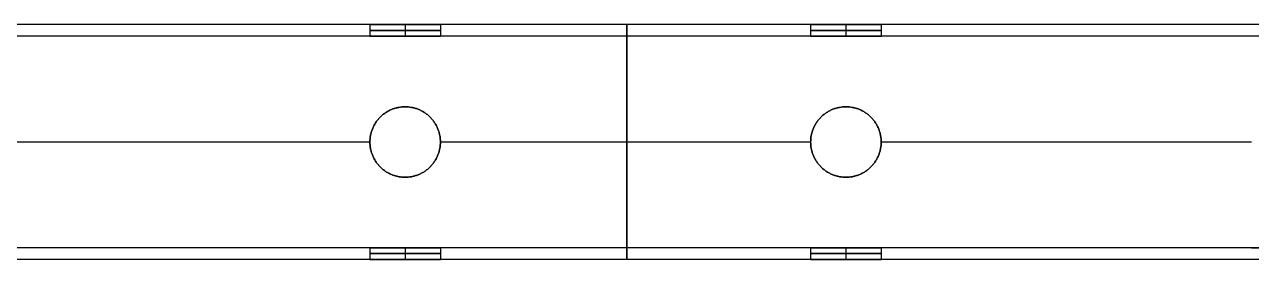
# Model space of a CAD drawing. Header units: millimetres. Extents: x 1279 to 9834, y -699 to 998.
# Drawn here: x 7211.2 to 7420, y 69.8 to 109.8 of the extents above; entities that cross this region are included whole.
import ezdxf

# ---------------------------------------------------------------- set-up
doc = ezdxf.new("R2010")
doc.units = ezdxf.units.MM
doc.header["$MEASUREMENT"] = 0
doc.layers.add('staal', color=7, linetype='Continuous', true_color=0x4c4c4c)

msp = doc.modelspace()

# ---------------------------------------------------------------- linework, layer by layer
at = {"layer": 'staal'}
for p, q in [((7269.99, 109.8, 796.69), (7269.99, 107.8, 796.69)), ((7275.99, 109.8, 802.69), (7275.99, 107.8, 802.69)), ((7275.99, 109.8, 790.69), (7275.99, 107.8, 790.69)), ((7281.99, 109.8, 796.69), (7281.99, 107.8, 796.69)), ((7344.99, 109.8, 796.69), (7344.99, 107.8, 796.69)), ((7350.99, 109.8, 802.69), (7350.99, 107.8, 802.69)), ((7350.99, 109.8, 790.69), (7350.99, 107.8, 790.69)), ((7356.99, 109.8, 796.69), (7356.99, 107.8, 796.69)), ((7275.99, 95.8, 778.69), (7275.99, 95.8, 776.69)), ((7275.99, 95.8, 816.69), (7275.99, 95.8, 814.69)), ((7350.99, 95.8, 778.69), (7350.99, 95.8, 776.69)), ((7350.99, 95.8, 816.69), (7350.99, 95.8, 814.69)), ((7269.99, 89.8, 778.69), (7269.99, 89.8, 776.69)), ((7269.99, 89.8, 816.69), (7269.99, 89.8, 814.69)), ((7281.99, 89.8, 778.69), (7281.99, 89.8, 776.69)), ((7281.99, 89.8, 816.69), (7281.99, 89.8, 814.69)), ((7344.99, 89.8, 778.69), (7344.99, 89.8, 776.69)), ((7344.99, 89.8, 816.69), (7344.99, 89.8, 814.69)), ((7356.99, 89.8, 778.69), (7356.99, 89.8, 776.69)), ((7356.99, 89.8, 816.69), (7356.99, 89.8, 814.69)), ((7275.99, 83.8, 778.69), (7275.99, 83.8, 776.69)), ((7275.99, 83.8, 816.69), (7275.99, 83.8, 814.69)), ((7350.99, 83.8, 778.69), (7350.99, 83.8, 776.69)), ((7350.99, 83.8, 816.69), (7350.99, 83.8, 814.69)), ((7269.99, 71.8, 796.69), (7269.99, 69.8, 796.69)), ((7275.99, 71.8, 802.69), (7275.99, 69.8, 802.69)), ((7275.99, 71.8, 790.69), (7275.99, 69.8, 790.69)), ((7281.99, 71.8, 796.69), (7281.99, 69.8, 796.69)), ((7344.99, 71.8, 796.69), (7344.99, 69.8, 796.69)), ((7350.99, 71.8, 802.69), (7350.99, 69.8, 802.69)), ((7350.99, 71.8, 790.69), (7350.99, 69.8, 790.69)), ((7356.99, 71.8, 796.69), (7356.99, 69.8, 796.69))]:
    msp.add_line(p, q, dxfattribs=at)
for points in [[(7631.49, 109.8, 776.69), (7313.74, 109.8, 776.69), (6995.99, 109.8, 776.69)], [(7631.49, 109.8, 816.69), (7313.74, 109.8, 816.69), (6995.99, 109.8, 816.69)], [(7269.99, 109.8, 796.69), (7238.49, 109.8, 796.69), (7206.99, 109.8, 796.69)], [(7344.99, 109.8, 796.69), (7313.49, 109.8, 796.69), (7281.99, 109.8, 796.69)], [(7313.74, 109.8, 776.69), (7313.74, 89.8, 776.69), (7313.74, 69.8, 776.69)], [(7313.74, 69.8, 816.69), (7313.74, 89.8, 816.69), (7313.74, 109.8, 816.69)], [(7313.74, 109.8, 816.69), (7313.74, 109.8, 796.69), (7313.74, 109.8, 776.69)], [(7419.99, 109.8, 796.69), (7388.49, 109.8, 796.69), (7356.99, 109.8, 796.69)], [(7631.49, 107.8, 778.69), (7313.74, 107.8, 778.69), (6995.99, 107.8, 778.69)], [(7631.49, 107.8, 814.69), (7313.74, 107.8, 814.69), (6995.99, 107.8, 814.69)], [(7269.99, 107.8, 796.69), (7238.49, 107.8, 796.69), (7206.99, 107.8, 796.69)], [(7344.99, 107.8, 796.69), (7313.49, 107.8, 796.69), (7281.99, 107.8, 796.69)], [(7313.74, 71.8, 778.69), (7313.74, 89.8, 778.69), (7313.74, 107.8, 778.69)], [(7313.74, 107.8, 778.69), (7313.74, 107.8, 796.69), (7313.74, 107.8, 814.69)], [(7313.74, 107.8, 814.69), (7313.74, 89.8, 814.69), (7313.74, 71.8, 814.69)], [(7419.99, 107.8, 796.69), (7388.49, 107.8, 796.69), (7356.99, 107.8, 796.69)], [(7269.99, 89.8, 776.69), (7238.49, 89.8, 776.69), (7206.99, 89.8, 776.69)], [(7269.99, 89.8, 816.69), (7238.49, 89.8, 816.69), (7206.99, 89.8, 816.69)], [(7269.99, 89.8, 778.69), (7238.49, 89.8, 778.69), (7206.99, 89.8, 778.69)], [(7269.99, 89.8, 814.69), (7238.49, 89.8, 814.69), (7206.99, 89.8, 814.69)], [(7344.99, 89.8, 776.69), (7313.49, 89.8, 776.69), (7281.99, 89.8, 776.69)], [(7344.99, 89.8, 816.69), (7313.49, 89.8, 816.69), (7281.99, 89.8, 816.69)], [(7344.99, 89.8, 778.69), (7313.49, 89.8, 778.69), (7281.99, 89.8, 778.69)], [(7344.99, 89.8, 814.69), (7313.49, 89.8, 814.69), (7281.99, 89.8, 814.69)], [(7419.99, 89.8, 776.69), (7388.49, 89.8, 776.69), (7356.99, 89.8, 776.69)], [(7419.99, 89.8, 816.69), (7388.49, 89.8, 816.69), (7356.99, 89.8, 816.69)], [(7419.99, 89.8, 778.69), (7388.49, 89.8, 778.69), (7356.99, 89.8, 778.69)], [(7419.99, 89.8, 814.69), (7388.49, 89.8, 814.69), (7356.99, 89.8, 814.69)], [(7631.49, 71.8, 778.69), (7313.74, 71.8, 778.69), (6995.99, 71.8, 778.69)], [(7631.49, 71.8, 814.69), (7313.74, 71.8, 814.69), (6995.99, 71.8, 814.69)], [(7269.99, 71.8, 796.69), (7238.49, 71.8, 796.69), (7206.99, 71.8, 796.69)], [(7344.99, 71.8, 796.69), (7313.49, 71.8, 796.69), (7281.99, 71.8, 796.69)], [(7313.74, 71.8, 814.69), (7313.74, 71.8, 796.69), (7313.74, 71.8, 778.69)], [(7419.99, 71.8, 796.69), (7388.49, 71.8, 796.69), (7356.99, 71.8, 796.69)], [(7631.49, 69.8, 776.69), (7313.74, 69.8, 776.69), (6995.99, 69.8, 776.69)], [(7631.49, 69.8, 816.69), (7313.74, 69.8, 816.69), (6995.99, 69.8, 816.69)], [(7269.99, 69.8, 796.69), (7238.49, 69.8, 796.69), (7206.99, 69.8, 796.69)], [(7344.99, 69.8, 796.69), (7313.49, 69.8, 796.69), (7281.99, 69.8, 796.69)], [(7313.74, 69.8, 776.69), (7313.74, 69.8, 796.69), (7313.74, 69.8, 816.69)], [(7419.99, 69.8, 796.69), (7388.49, 69.8, 796.69), (7356.99, 69.8, 796.69)]]:
    msp.add_open_spline(points, degree=2, dxfattribs=at)
for points, weights, knots in [([(7275.99, 109.8, 802.69), (7269.99, 109.8, 802.69), (7269.99, 109.8, 796.69), (7269.99, 109.8, 790.69), (7275.99, 109.8, 790.69), (7281.99, 109.8, 790.69), (7281.99, 109.8, 796.69), (7281.99, 109.8, 802.69), (7275.99, 109.8, 802.69)], [1, 0.707106781187, 1, 0.707106781187, 1, 0.707106781187, 1, 0.707106781187, 1], [0, 0, 0, 7.853982, 7.853982, 15.707963, 15.707963, 23.561945, 23.561945, 31.415927, 31.415927, 31.415927]), ([(7275.99, 108.8, 802.69), (7269.99, 108.8, 802.69), (7269.99, 108.8, 796.69), (7269.99, 108.8, 790.69), (7275.99, 108.8, 790.69), (7281.99, 108.8, 790.69), (7281.99, 108.8, 796.69), (7281.99, 108.8, 802.69), (7275.99, 108.8, 802.69)], [1, 0.707106781187, 1, 0.707106781187, 1, 0.707106781187, 1, 0.707106781187, 1], [0, 0, 0, 7.853982, 7.853982, 15.707963, 15.707963, 23.561945, 23.561945, 31.415927, 31.415927, 31.415927]), ([(7350.99, 109.8, 802.69), (7344.99, 109.8, 802.69), (7344.99, 109.8, 796.69), (7344.99, 109.8, 790.69), (7350.99, 109.8, 790.69), (7356.99, 109.8, 790.69), (7356.99, 109.8, 796.69), (7356.99, 109.8, 802.69), (7350.99, 109.8, 802.69)], [1, 0.707106781187, 1, 0.707106781187, 1, 0.707106781187, 1, 0.707106781187, 1], [0, 0, 0, 7.853982, 7.853982, 15.707963, 15.707963, 23.561945, 23.561945, 31.415927, 31.415927, 31.415927]), ([(7350.99, 108.8, 802.69), (7344.99, 108.8, 802.69), (7344.99, 108.8, 796.69), (7344.99, 108.8, 790.69), (7350.99, 108.8, 790.69), (7356.99, 108.8, 790.69), (7356.99, 108.8, 796.69), (7356.99, 108.8, 802.69), (7350.99, 108.8, 802.69)], [1, 0.707106781187, 1, 0.707106781187, 1, 0.707106781187, 1, 0.707106781187, 1], [0, 0, 0, 7.853982, 7.853982, 15.707963, 15.707963, 23.561945, 23.561945, 31.415927, 31.415927, 31.415927]), ([(7275.99, 107.8, 802.69), (7281.99, 107.8, 802.69), (7281.99, 107.8, 796.69), (7281.99, 107.8, 790.69), (7275.99, 107.8, 790.69), (7269.99, 107.8, 790.69), (7269.99, 107.8, 796.69), (7269.99, 107.8, 802.69), (7275.99, 107.8, 802.69)], [1, 0.707106781187, 1, 0.707106781187, 1, 0.707106781187, 1, 0.707106851018, 0.999999860338], [-31.415927, -31.415927, -31.415927, -23.561944, -23.561944, -15.707962, -15.707962, -7.85398, -7.85398, 0, 0, 0]), ([(7350.99, 107.8, 802.69), (7356.99, 107.8, 802.69), (7356.99, 107.8, 796.69), (7356.99, 107.8, 790.69), (7350.99, 107.8, 790.69), (7344.99, 107.8, 790.69), (7344.99, 107.8, 796.69), (7344.99, 107.8, 802.69), (7350.99, 107.8, 802.69)], [1, 0.707106781187, 1, 0.707106781187, 1, 0.707106781187, 1, 0.707106851018, 0.999999860338], [-31.415927, -31.415927, -31.415927, -23.561944, -23.561944, -15.707962, -15.707962, -7.85398, -7.85398, 0, 0, 0]), ([(7275.99, 83.8, 776.69), (7281.99, 83.8, 776.69), (7281.99, 89.8, 776.69), (7281.99, 95.8, 776.69), (7275.99, 95.8, 776.69), (7269.99, 95.8, 776.69), (7269.99, 89.8, 776.69), (7269.99, 83.8, 776.69), (7275.99, 83.8, 776.69)], [1, 0.707106781187, 1, 0.707106781187, 1, 0.707106781187, 1, 0.707106781187, 1], [-31.415927, -31.415927, -31.415927, -23.561945, -23.561945, -15.707963, -15.707963, -7.853982, -7.853982, 0, 0, 0]), ([(7275.99, 83.8, 816.69), (7269.99, 83.8, 816.69), (7269.99, 89.8, 816.69), (7269.99, 95.8, 816.69), (7275.99, 95.8, 816.69), (7281.99, 95.8, 816.69), (7281.99, 89.8, 816.69), (7281.99, 83.8, 816.69), (7275.99, 83.8, 816.69)], [1, 0.707106781187, 1, 0.707106781187, 1, 0.707106781187, 1, 0.707106781187, 1], [0, 0, 0, 7.853982, 7.853982, 15.707963, 15.707963, 23.561945, 23.561945, 31.415927, 31.415927, 31.415927]), ([(7275.99, 83.8, 778.69), (7269.99, 83.8, 778.69), (7269.99, 89.8, 778.69), (7269.99, 95.8, 778.69), (7275.99, 95.8, 778.69), (7281.99, 95.8, 778.69), (7281.99, 89.8, 778.69), (7281.99, 83.8, 778.69), (7275.99, 83.8, 778.69)], [1, 0.707106781187, 1, 0.707106781187, 1, 0.707106781187, 1, 0.707106781187, 1], [0, 0, 0, 7.853982, 7.853982, 15.707963, 15.707963, 23.561945, 23.561945, 31.415927, 31.415927, 31.415927]), ([(7275.99, 83.8, 814.69), (7281.99, 83.8, 814.69), (7281.99, 89.8, 814.69), (7281.99, 95.8, 814.69), (7275.99, 95.8, 814.69), (7269.99, 95.8, 814.69), (7269.99, 89.8, 814.69), (7269.99, 83.8, 814.69), (7275.99, 83.8, 814.69)], [1, 0.707106781187, 1, 0.707106781187, 1, 0.707106781187, 1, 0.707106781187, 1], [-31.415927, -31.415927, -31.415927, -23.561945, -23.561945, -15.707963, -15.707963, -7.853982, -7.853982, 0, 0, 0]), ([(7275.99, 83.8, 777.69), (7269.99, 83.8, 777.69), (7269.99, 89.8, 777.69), (7269.99, 95.8, 777.69), (7275.99, 95.8, 777.69), (7281.99, 95.8, 777.69), (7281.99, 89.8, 777.69), (7281.99, 83.8, 777.69), (7275.99, 83.8, 777.69)], [1, 0.707106781187, 1, 0.707106781187, 1, 0.707106781187, 1, 0.707106781187, 1], [0, 0, 0, 7.853982, 7.853982, 15.707963, 15.707963, 23.561945, 23.561945, 31.415927, 31.415927, 31.415927]), ([(7275.99, 83.8, 815.69), (7269.99, 83.8, 815.69), (7269.99, 89.8, 815.69), (7269.99, 95.8, 815.69), (7275.99, 95.8, 815.69), (7281.99, 95.8, 815.69), (7281.99, 89.8, 815.69), (7281.99, 83.8, 815.69), (7275.99, 83.8, 815.69)], [1, 0.707106781187, 1, 0.707106781187, 1, 0.707106781187, 1, 0.707106781187, 1], [0, 0, 0, 7.853982, 7.853982, 15.707963, 15.707963, 23.561945, 23.561945, 31.415927, 31.415927, 31.415927]), ([(7350.99, 83.8, 776.69), (7356.99, 83.8, 776.69), (7356.99, 89.8, 776.69), (7356.99, 95.8, 776.69), (7350.99, 95.8, 776.69), (7344.99, 95.8, 776.69), (7344.99, 89.8, 776.69), (7344.99, 83.8, 776.69), (7350.99, 83.8, 776.69)], [1, 0.707106781187, 1, 0.707106781187, 1, 0.707106781187, 1, 0.707106781187, 1], [-31.415927, -31.415927, -31.415927, -23.561945, -23.561945, -15.707963, -15.707963, -7.853982, -7.853982, 0, 0, 0]), ([(7350.99, 83.8, 816.69), (7344.99, 83.8, 816.69), (7344.99, 89.8, 816.69), (7344.99, 95.8, 816.69), (7350.99, 95.8, 816.69), (7356.99, 95.8, 816.69), (7356.99, 89.8, 816.69), (7356.99, 83.8, 816.69), (7350.99, 83.8, 816.69)], [1, 0.707106781187, 1, 0.707106781187, 1, 0.707106781187, 1, 0.707106781187, 1], [0, 0, 0, 7.853982, 7.853982, 15.707963, 15.707963, 23.561945, 23.561945, 31.415927, 31.415927, 31.415927]), ([(7350.99, 83.8, 778.69), (7344.99, 83.8, 778.69), (7344.99, 89.8, 778.69), (7344.99, 95.8, 778.69), (7350.99, 95.8, 778.69), (7356.99, 95.8, 778.69), (7356.99, 89.8, 778.69), (7356.99, 83.8, 778.69), (7350.99, 83.8, 778.69)], [1, 0.707106781187, 1, 0.707106781187, 1, 0.707106781187, 1, 0.707106781187, 1], [0, 0, 0, 7.853982, 7.853982, 15.707963, 15.707963, 23.561945, 23.561945, 31.415927, 31.415927, 31.415927]), ([(7350.99, 83.8, 814.69), (7356.99, 83.8, 814.69), (7356.99, 89.8, 814.69), (7356.99, 95.8, 814.69), (7350.99, 95.8, 814.69), (7344.99, 95.8, 814.69), (7344.99, 89.8, 814.69), (7344.99, 83.8, 814.69), (7350.99, 83.8, 814.69)], [1, 0.707106781187, 1, 0.707106781187, 1, 0.707106781187, 1, 0.707106781187, 1], [-31.415927, -31.415927, -31.415927, -23.561945, -23.561945, -15.707963, -15.707963, -7.853982, -7.853982, 0, 0, 0]), ([(7350.99, 83.8, 777.69), (7344.99, 83.8, 777.69), (7344.99, 89.8, 777.69), (7344.99, 95.8, 777.69), (7350.99, 95.8, 777.69), (7356.99, 95.8, 777.69), (7356.99, 89.8, 777.69), (7356.99, 83.8, 777.69), (7350.99, 83.8, 777.69)], [1, 0.707106781187, 1, 0.707106781187, 1, 0.707106781187, 1, 0.707106781187, 1], [0, 0, 0, 7.853982, 7.853982, 15.707963, 15.707963, 23.561945, 23.561945, 31.415927, 31.415927, 31.415927]), ([(7350.99, 83.8, 815.69), (7344.99, 83.8, 815.69), (7344.99, 89.8, 815.69), (7344.99, 95.8, 815.69), (7350.99, 95.8, 815.69), (7356.99, 95.8, 815.69), (7356.99, 89.8, 815.69), (7356.99, 83.8, 815.69), (7350.99, 83.8, 815.69)], [1, 0.707106781187, 1, 0.707106781187, 1, 0.707106781187, 1, 0.707106781187, 1], [0, 0, 0, 7.853982, 7.853982, 15.707963, 15.707963, 23.561945, 23.561945, 31.415927, 31.415927, 31.415927]), ([(7275.99, 71.8, 802.69), (7269.99, 71.8, 802.69), (7269.99, 71.8, 796.69), (7269.99, 71.8, 790.69), (7275.99, 71.8, 790.69), (7281.99, 71.8, 790.69), (7281.99, 71.8, 796.69), (7281.99, 71.8, 802.69), (7275.99, 71.8, 802.69)], [1, 0.707106781187, 1, 0.707106781187, 1, 0.707106781187, 1, 0.707106781187, 1], [0, 0, 0, 7.853982, 7.853982, 15.707963, 15.707963, 23.561945, 23.561945, 31.415927, 31.415927, 31.415927]), ([(7350.99, 71.8, 802.69), (7344.99, 71.8, 802.69), (7344.99, 71.8, 796.69), (7344.99, 71.8, 790.69), (7350.99, 71.8, 790.69), (7356.99, 71.8, 790.69), (7356.99, 71.8, 796.69), (7356.99, 71.8, 802.69), (7350.99, 71.8, 802.69)], [1, 0.707106781187, 1, 0.707106781187, 1, 0.707106781187, 1, 0.707106781187, 1], [0, 0, 0, 7.853982, 7.853982, 15.707963, 15.707963, 23.561945, 23.561945, 31.415927, 31.415927, 31.415927]), ([(7425.99, 71.8, 802.69), (7419.99, 71.8, 802.69), (7419.99, 71.8, 796.69), (7419.99, 71.8, 790.69), (7425.99, 71.8, 790.69), (7431.99, 71.8, 790.69), (7431.99, 71.8, 796.69), (7431.99, 71.8, 802.69), (7425.99, 71.8, 802.69)], [0.999999860338, 0.707106851018, 1, 0.707106781187, 1, 0.707106781187, 1, 0.707106851018, 0.999999860338], [0, 0, 0, 7.853981, 7.853981, 15.707963, 15.707963, 23.561946, 23.561946, 31.415927, 31.415927, 31.415927]), ([(7275.99, 70.8, 802.69), (7269.99, 70.8, 802.69), (7269.99, 70.8, 796.69), (7269.99, 70.8, 790.69), (7275.99, 70.8, 790.69), (7281.99, 70.8, 790.69), (7281.99, 70.8, 796.69), (7281.99, 70.8, 802.69), (7275.99, 70.8, 802.69)], [1, 0.707106781187, 1, 0.707106781187, 1, 0.707106781187, 1, 0.707106781187, 1], [0, 0, 0, 7.853982, 7.853982, 15.707963, 15.707963, 23.561945, 23.561945, 31.415927, 31.415927, 31.415927]), ([(7275.99, 69.8, 802.69), (7281.99, 69.8, 802.69), (7281.99, 69.8, 796.69), (7281.99, 69.8, 790.69), (7275.99, 69.8, 790.69), (7269.99, 69.8, 790.69), (7269.99, 69.8, 796.69), (7269.99, 69.8, 802.69), (7275.99, 69.8, 802.69)], [1, 0.707106781187, 1, 0.707106781187, 1, 0.707106781187, 1, 0.707106781187, 1], [-31.415927, -31.415927, -31.415927, -23.561945, -23.561945, -15.707963, -15.707963, -7.853982, -7.853982, 0, 0, 0]), ([(7350.99, 70.8, 802.69), (7344.99, 70.8, 802.69), (7344.99, 70.8, 796.69), (7344.99, 70.8, 790.69), (7350.99, 70.8, 790.69), (7356.99, 70.8, 790.69), (7356.99, 70.8, 796.69), (7356.99, 70.8, 802.69), (7350.99, 70.8, 802.69)], [1, 0.707106781187, 1, 0.707106781187, 1, 0.707106781187, 1, 0.707106781187, 1], [0, 0, 0, 7.853982, 7.853982, 15.707963, 15.707963, 23.561945, 23.561945, 31.415927, 31.415927, 31.415927]), ([(7350.99, 69.8, 802.69), (7356.99, 69.8, 802.69), (7356.99, 69.8, 796.69), (7356.99, 69.8, 790.69), (7350.99, 69.8, 790.69), (7344.99, 69.8, 790.69), (7344.99, 69.8, 796.69), (7344.99, 69.8, 802.69), (7350.99, 69.8, 802.69)], [1, 0.707106781187, 1, 0.707106781187, 1, 0.707106781187, 1, 0.707106781187, 1], [-31.415927, -31.415927, -31.415927, -23.561945, -23.561945, -15.707963, -15.707963, -7.853982, -7.853982, 0, 0, 0])]:
    msp.add_rational_spline(points, weights, degree=2, knots=knots, dxfattribs=at)

doc.saveas('drawing.dxf')
